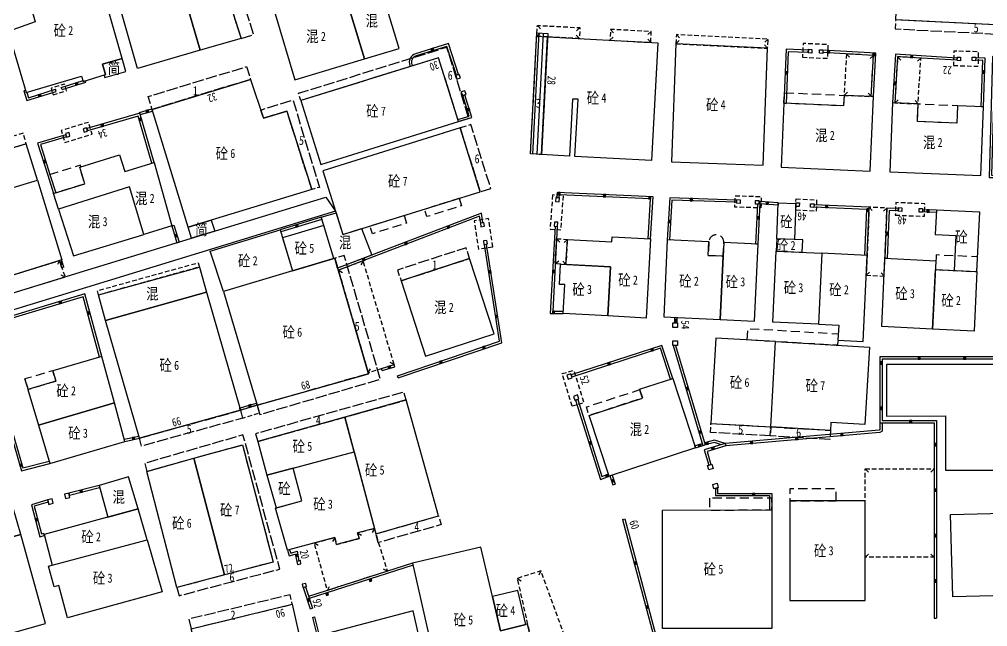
# Model space of a CAD drawing. Extents: x 395778 to 396698, y 996972 to 998012.
# Drawn here: x 396416.3 to 396523, y 997546.7 to 997613.6 of the extents above; entities that cross this region are included whole.
import ezdxf
from ezdxf.enums import TextEntityAlignment as Align

# ---------------------------------------------------------------- set-up
doc = ezdxf.new("R2010")
doc.units = 0
doc.header["$LTSCALE"] = 0.5
for name, pattern in [('X32', [1.5, 1, -0.5]), ('X39', [3, 2.5, -0.5]), ('X5', [3, 2, -1])]:
    doc.linetypes.add(name, pattern=pattern)
doc.layers.get('0').update_dxf_attribs({"linetype": 'CONTINUOUS'})
doc.layers.add('ASSIST', color=7, linetype='CONTINUOUS', plot=False)
doc.layers.add('JMD', color=6, linetype='CONTINUOUS')
doc.layers.add('门牌号', color=2, linetype='CONTINUOUS')
doc.styles.add('正等线体', font='simhei.ttf')
doc.styles.add('细等线体', font='', dxfattribs={"width": 0.8})
doc.styles.get('细等线体').set_extended_font_data('SimSun')

# ---------------------------------------------------------------- blocks, each defined once
blk = doc.blocks.new('*U0')
at = {"linetype": 'Continuous'}
for points in [[(0, 0), (0.5, 0.5), (-0.5, 0.5)], [(0, 0), (-0.5, 0.5), (-0.5, -0.5)], [(0, 0), (-0.5, -0.5), (0.5, -0.5)], [(0, 0), (0.5, -0.5), (0.5, 0.5)]]:
    blk.add_solid(points, dxfattribs=at)
blk = doc.blocks.new('gc002')
blk.add_lwpolyline([(-0.5, -0.5), (0.5, -0.5), (0.5, 0.5), (-0.5, 0.5), (-0.5, -0.5)])
at = {"linetype": 'Continuous'}
blk.add_blockref('*U0', (0, 0), dxfattribs=at)
blk = doc.blocks.new('gc291')
blk.add_lwpolyline([(-0.5, -0.5), (0.5, -0.5), (0.5, 0.5), (-0.5, 0.5), (-0.5, -0.5)])

msp = doc.modelspace()

# ---------------------------------------------------------------- linework, layer by layer
at = {"layer": 'ASSIST', "linetype": 'Continuous', "flags": 128}
for points in [[(396473.31, 997612.1), (396474.5, 997612.04), (396473.8, 997598.69), (396472.6, 997598.76)], [(396451.11, 997592.46), (396423.67, 997584.05), (396417.44, 997582.13), (396406.01, 997578.63), (396405.64, 997580.39), (396417.87, 997584.14), (396422.52, 997585.57), (396450.03, 997594.01)]]:
    msp.add_lwpolyline(points, close=True, dxfattribs=at)
at = {"layer": 'JMD', "linetype": 'Continuous'}
for p, q in [((396473.35, 997612.93), (396473.69, 997612.56)), ((396473.51, 997612.09), (396472.8, 997598.75)), ((396473.29, 997611.73), (396473.66, 997612.07)), ((396474, 997612.07), (396473.3, 997598.72)), ((396474.5, 997612.04), (396473.8, 997598.69)), ((396477.98, 997611.48), (396477.64, 997611.85)), ((396478.04, 997612.68), (396477.67, 997612.34)), ((396481.41, 997612.49), (396481.74, 997612.12)), ((396485.9, 997612.25), (396485.53, 997611.92)), ((396488.67, 997611.91), (396489.01, 997611.54)), ((396481.35, 997611.3), (396481.72, 997611.63)), ((396485.84, 997611.05), (396485.51, 997611.42)), ((396488.62, 997610.91), (396488.99, 997611.25)), ((396498.72, 997610.41), (396498.39, 997610.78)), ((396498.77, 997611.41), (396498.4, 997611.07)), ((396503.21, 997610.19), (396503.2, 997609.94)), ((396504.81, 997610.18), (396504.8, 997609.93)), ((396507.4, 997609.79), (396507.73, 997609.41)), ((396510.38, 997609.62), (396510.01, 997609.29)), ((396513.04, 997609.48), (396513.38, 997609.11)), ((396515.6, 997609.32), (396515.22, 997608.99)), ((396519.6, 997609.33), (396519.58, 997609.08)), ((396464.68, 997607.51), (396464.44, 997607.43)), ((396423.55, 997606.81), (396423.32, 997606.74)), ((396420.34, 997605.65), (396420.26, 997605.89)), ((396420.98, 997605.85), (396420.9, 997606.09)), ((396507.15, 997605.22), (396507.52, 997605.56)), ((396510.13, 997605.09), (396509.79, 997605.46)), ((396465.37, 997605.29), (396465.13, 997605.22)), ((396500.5, 997604.34), (396500.75, 997604.33)), ((396510.38, 997605.08), (396510.13, 997605.1)), ((396512.73, 997604.38), (396513.1, 997604.72)), ((396515.29, 997604.29), (396514.96, 997604.66)), ((396429.6, 997603.1), (396429.53, 997603.34)), ((396430.95, 997603.49), (396430.88, 997603.73)), ((396522.5, 997603.96), (396522.25, 997603.97)), ((396464.66, 997602.32), (396464.59, 997602.55)), ((396423.71, 997601.55), (396423.78, 997601.31)), ((396421.4, 997600.88), (396421.47, 997600.64)), ((396431.13, 997597.81), (396430.89, 997597.74)), ((396420.05, 997594.42), (396420.29, 997594.5)), ((396475.47, 997593.98), (396475.72, 997593.96)), ((396495.31, 997593.68), (396495.3, 997593.43)), ((396497.76, 997593.52), (396497.75, 997593.27)), ((396499.9, 997593.36), (396499.88, 997593.11)), ((396509.9, 997592.89), (396510.23, 997592.52)), ((396511.86, 997592.8), (396511.49, 997592.46)), ((396513.13, 997592.76), (396513.12, 997592.51)), ((396515.79, 997592.62), (396515.79, 997592.37)), ((396449.54, 997591.78), (396449.61, 997591.54)), ((396433.07, 997590.83), (396433.3, 997590.91)), ((396445.02, 997590.41), (396445.09, 997590.17)), ((396467.36, 997591.18), (396467.11, 997591.13)), ((396475.47, 997589.42), (396475.81, 997589.05)), ((396476.66, 997589.35), (396476.29, 997589.02)), ((396485.8, 997589.4), (396485.55, 997589.41)), ((396433.63, 997588.98), (396433.87, 997589.05)), ((396497.67, 997588.82), (396497.42, 997588.83)), ((396511.65, 997587.27), (396511.9, 997587.26)), ((396420.7, 997587.02), (396420.47, 997586.58)), ((396420.94, 997587.1), (396420.7, 997587.02)), ((396421.19, 997586.3), (396420.95, 997586.22)), ((396451.34, 997586.17), (396451.43, 997585.94)), ((396454.15, 997586.97), (396453.92, 997586.53)), ((396475.32, 997586.65), (396475.7, 997586.98)), ((396476.49, 997586.57), (396476.16, 997586.95)), ((396421.32, 997585.2), (396420.88, 997585.42)), ((396451.43, 997585.94), (396451.88, 997585.71)), ((396509.58, 997585.39), (396509.95, 997585.72)), ((396511.56, 997585.29), (396511.22, 997585.66)), ((396476.2, 997581.17), (396476.2, 997581.42)), ((396488.46, 997580.14), (396488.71, 997580.14)), ((396425.36, 997576.45), (396425.12, 997576.38)), ((396457.58, 997575.55), (396457.14, 997575.78)), ((396457.65, 997575.31), (396457.58, 997575.55)), ((396454.72, 997574.64), (396454.95, 997575.08)), ((396456.24, 997574.88), (396456.17, 997575.12)), ((396477.06, 997574.42), (396477.14, 997574.18)), ((396458.03, 997574.09), (396457.95, 997574.32)), ((396488.26, 997574.02), (396488.02, 997573.94)), ((396442.47, 997571.07), (396442.4, 997571.31)), ((396477.57, 997571.64), (396477.81, 997571.71)), ((396440.63, 997570.52), (396440.55, 997570.76)), ((396511.09, 997569.14), (396511.34, 997569.14)), ((396427.9, 997567.08), (396427.84, 997567.33)), ((396490.76, 997566.37), (396490.69, 997566.6)), ((396491.59, 997566.62), (396491.52, 997566.85)), ((396494.06, 997566.84), (396494.13, 997566.61)), ((396492.23, 997564.46), (396492.47, 997564.53)), ((396509.47, 997564.05), (396509.82, 997563.69)), ((396517.07, 997564.05), (396516.71, 997563.69)), ((396481.25, 997563.26), (396481.15, 997563.49)), ((396481.35, 997563.29), (396481.59, 997563.37)), ((396425.06, 997562.21), (396425.12, 997561.96)), ((396481.67, 997562.31), (396481.91, 997562.38)), ((396492.96, 997561.9), (396493.21, 997561.9)), ((396419.4, 997560.63), (396419.47, 997560.39)), ((396421.73, 997561.38), (396421.79, 997561.14)), ((396498.92, 997559.53), (396499.17, 997559.53)), ((396482.74, 997558.47), (396482.98, 997558.54)), ((396455.4, 997557.5), (396455.15, 997557.06)), ((396419.03, 997556.72), (396418.96, 997556.96)), ((396451.02, 997556.49), (396450.77, 997556.06)), ((396453.54, 997557), (396453.97, 997556.75)), ((396448.78, 997555.89), (396449.22, 997555.64)), ((396509.47, 997554.31), (396509.82, 997554.67)), ((396517.07, 997554.31), (396516.71, 997554.67)), ((396456.84, 997552.79), (396456.4, 997553.01)), ((396473.74, 997552.81), (396473.52, 997552.36)), ((396447.57, 997550.97), (396447.8, 997551.04)), ((396450.22, 997550.66), (396450.45, 997551.1)), ((396471.12, 997551.97), (396471.55, 997551.72)), ((396448.22, 997549.76), (396448.29, 997549.52)), ((396448.32, 997548.62), (396448.56, 997548.7)), ((396448.56, 997547.68), (396448.8, 997547.74)), ((396517.07, 997547.61), (396517.32, 997547.61))]:
    msp.add_line(p, q, dxfattribs=at)
at = {"layer": 'JMD', "linetype": 'Continuous', "flags": 128}
for points in [[(396433.7, 997618.77), (396436.19, 997610.18), (396429.3, 997608.18), (396425.68, 997620.8), (396436.74, 997624.03), (396437.98, 997620.12)], [(396424.41, 997620.49), (396419.34, 997619.02), (396420.17, 997616.16), (396417.44, 997615.38), (396418.04, 997613.32), (396415.05, 997612.27), (396417.04, 997605.54), (396423.13, 997607.33), (396423.32, 997606.74), (396425.76, 997607.51), (396425.76, 997607.51), (396425.43, 997608.64), (396427.61, 997609.28)], [(396433.7, 997618.77), (396437.98, 997620.12), (396440.71, 997611.48), (396436.19, 997610.18)], [(396529.08, 997616.03), (396528.93, 997612.73), (396512.83, 997613.53), (396512.99, 997616.83)], [(396473.8, 997598.69), (396474.48, 997611.67), (396486.64, 997611.01), (396485.93, 997598.03), (396477.49, 997598.49), (396477.83, 997604.78), (396477.23, 997604.81), (396476.89, 997598.53)], [(396488.62, 997610.91), (396488.13, 997597.89), (396498.24, 997597.51), (396498.72, 997610.41)], [(396504.8, 997609.84), (396504.42, 997609.85), (396504.44, 997610.25), (396504.82, 997610.24)], [(396428.02, 997607.83), (396427.61, 997609.28), (396425.43, 997608.64), (396425.76, 997607.51), (396425.61, 997607.46), (396425.7, 997607.17)], [(396447.3, 997604.64), (396449.49, 997597.59), (396464.66, 997602.32), (396462.47, 997609.36)], [(396464.75, 997607.53), (396464.36, 997607.4), (396464.49, 997607.01), (396464.88, 997607.14)], [(396430.9, 997603.66), (396441.76, 997606.98), (396443.17, 997602.7), (396445.76, 997603.48), (396448.5, 997594.83), (396434.89, 997590.69)], [(396465.36, 997605.72), (396464.97, 997605.59), (396465.1, 997605.2), (396465.49, 997605.33)], [(396421.75, 997601.11), (396421.37, 997601), (396421.48, 997600.61), (396421.86, 997600.72)], [(396423.68, 997601.65), (396423.3, 997601.54), (396423.41, 997601.15), (396423.8, 997601.26)], [(396467.04, 997594.6), (396464.85, 997601.63), (396449.72, 997596.91), (396451.91, 997589.88)], [(396418.27, 997595.87), (396417.04, 997599.88), (396405.98, 997596.55), (396407.16, 997592.52)], [(396428.4, 997595.14), (396420.61, 997592.66), (396420.05, 997594.42), (396423.48, 997595.48), (396422.94, 997597.29), (396427.32, 997598.65), (396427.89, 997596.82), (396431.13, 997597.81), (396433.07, 997590.83), (396430.01, 997589.9)], [(396407.16, 997592.52), (396418.27, 997595.87), (396420.96, 997587.1), (396409.77, 997583.6)], [(396428.4, 997595.14), (396420.61, 997592.66), (396422.25, 997587.52), (396430.01, 997589.9)], [(396475.79, 997593.95), (396475.4, 997593.98), (396475.36, 997593.52), (396475.75, 997593.49)], [(396501.67, 997589.34), (396499.73, 997589.42), (396499.9, 997593.36), (396501.84, 997593.29)], [(396503.82, 997592.87), (396503.44, 997592.88), (396503.46, 997593.28), (396503.84, 997593.27)], [(396513.5, 997592.43), (396513.12, 997592.45), (396513.13, 997592.85), (396513.51, 997592.83)], [(396522.1, 997592.34), (396517.32, 997592.57), (396517.19, 997589.89), (396519.44, 997589.78), (396519.26, 997585.91), (396521.78, 997585.79)], [(396449.54, 997591.78), (396451.17, 997592.27), (396451.91, 997589.88), (396453.99, 997590.53), (396455.11, 997587.61), (396451.34, 997586.17), (396451.02, 997587.27), (396450.91, 997587.23), (396449.82, 997590.86), (396449.54, 997591.78)], [(396437.43, 997591.46), (396437.8, 997590.25), (396435.26, 997589.47), (396434.89, 997590.69)], [(396437.29, 997588.06), (396445.02, 997590.41), (396446.36, 997585.88), (396438.78, 997583.61)], [(396449.82, 997590.86), (396445.28, 997589.52), (396446.36, 997585.87), (396450.91, 997587.23), (396449.82, 997590.86)], [(396467.53, 997590.79), (396467.47, 997591.19), (396467.07, 997591.13), (396467.14, 997590.73)], [(396475.62, 997591.23), (396475.23, 997591.26), (396475.2, 997590.8), (396475.58, 997590.77)], [(396502.53, 997587.92), (396502.59, 997589.29), (396499.72, 997589.42), (396499.66, 997588.05)], [(396467.87, 997588.84), (396467.8, 997589.24), (396467.41, 997589.17), (396467.47, 997588.77)], [(396487.67, 997589.29), (396487.27, 997580.81), (396493.5, 997580.51), (396493.82, 997587.5), (396492.18, 997587.57), (396492.25, 997589.07)], [(396493.89, 997589), (396493.5, 997580.51), (396497.28, 997580.34), (396497.67, 997588.82)], [(396451.02, 997587.27), (396438.78, 997583.61), (396442.47, 997571.07), (396454.75, 997574.53)], [(396468.59, 997578.94), (396465.89, 997587.24), (396458.34, 997584.78), (396461.04, 997576.49)], [(396499.66, 997588.05), (396504.68, 997587.82), (396504.31, 997580.01), (396499.3, 997580.24)], [(396504.68, 997587.82), (396504.31, 997580.01), (396506.55, 997579.9), (396506.46, 997578.24), (396509.24, 997578.11), (396509.69, 997587.58)], [(396517.27, 997587), (396516.9, 997579.46), (396511.29, 997579.73), (396511.65, 997587.27)], [(396436.11, 997586.3), (396436.9, 997583.52), (396425.78, 997580.4), (396425.01, 997583.22)], [(396517.22, 997586.01), (396521.78, 997585.79), (396521.47, 997579.24), (396516.9, 997579.46)], [(396425.78, 997580.4), (396436.9, 997583.52), (396440.63, 997570.52), (396429.51, 997567.43)], [(396488.78, 997580.14), (396488.78, 997579.64), (396488.28, 997579.64), (396488.28, 997580.14)], [(396488.78, 997578.16), (396488.78, 997577.66), (396488.28, 997577.66), (396488.28, 997578.16)], [(396511.81, 997575.54), (396511.82, 997569.88), (396518.31, 997569.89), (396518.32, 997563.9), (396538.45, 997563.92), (396538.45, 997570.53), (396542.89, 997570.54), (396542.89, 997577.55), (396538.44, 997577.55), (396528.37, 997577.54), (396528.37, 997572.75), (396526.37, 997572.75), (396526.37, 997575.55), (396511.81, 997575.54)], [(396420.3, 997573.72), (396417.23, 997572.82), (396418.38, 997568.89), (396426.75, 997571.33), (396425.36, 997576.45), (396419.97, 997574.87)], [(396477.03, 997574.52), (396476.59, 997574.38), (396476.73, 997573.93), (396477.17, 997574.08)], [(396481.25, 997563.26), (396479.06, 997569.94), (396484.93, 997571.86), (396484.62, 997572.83), (396488.26, 997574.02), (396490.76, 997566.37)], [(396419.62, 997564.66), (396427.9, 997567.08), (396426.75, 997571.33), (396418.38, 997568.89)], [(396462.47, 997558.87), (396458.88, 997571.65), (396452.13, 997569.76), (396455.56, 997556.9)], [(396477.78, 997572.2), (396477.34, 997572.05), (396477.48, 997571.61), (396477.92, 997571.76)], [(396435.49, 997565.22), (396440.86, 997566.71), (396444.24, 997553.79), (396438.9, 997552.37), (396435.49, 997565.22)], [(396433.64, 997550.97), (396430.33, 997563.78), (396435.49, 997565.22), (396438.9, 997552.37)], [(396492.59, 997564.56), (396492.73, 997564.08), (396492.25, 997563.94), (396492.11, 997564.42)], [(396426.02, 997558.73), (396429.36, 997559.64), (396428.3, 997563.17), (396425.06, 997562.21)], [(396493.16, 997562.47), (396493.29, 997561.99), (396492.8, 997561.86), (396492.67, 997562.34)], [(396501.17, 997549.54), (396509.48, 997549.55), (396509.46, 997560.55), (396501.15, 997560.54)], [(396419.91, 997553.43), (396430.35, 997556.24), (396429.36, 997559.64), (396419, 997556.81)], [(396499.19, 997546.48), (396487.14, 997546.47), (396487.13, 997559.52), (396499.18, 997559.53)], [(396519.12, 997549.95), (396518.88, 997559.02), (396537.96, 997559.51), (396538.19, 997550.45)], [(396419.91, 997553.43), (396430.35, 997556.24), (396432.02, 997550.49), (396421.59, 997547.65), (396420.62, 997551.2), (396420.11, 997551.06), (396419.49, 997553.32)], [(396473.25, 997542.75), (396472.26, 997546.93), (396472.09, 997546.89), (396469.29, 997546.22), (396468.4, 997549.99), (396467.11, 997555.44), (396459.61, 997553.67), (396462.67, 997540.05)], [(396446.93, 997553.51), (396447.31, 997553.59), (396447.24, 997553.95), (396446.85, 997553.86)], [(396469.29, 997546.22), (396472.09, 997546.89), (396471.2, 997550.65), (396468.4, 997549.99)], [(396453.37, 997541.64), (396458.02, 997542.88), (396458.78, 997540.03), (396461.44, 997540.63), (396459.68, 997548.43), (396449.09, 997545.62), (396451.3, 997537.06), (396454.37, 997537.88)]]:
    msp.add_lwpolyline(points, close=True, dxfattribs=at)
at = {"layer": 'JMD', "linetype": 'X39', "flags": 128}
for points in [[(396439.35, 997620.56), (396437.98, 997620.12), (396440.71, 997611.48), (396442.09, 997611.92)], [(396528.92, 997612.73), (396512.83, 997613.53), (396512.78, 997612.54), (396528.86, 997611.73)], [(396474.48, 997611.67), (396473.8, 997598.69), (396472.6, 997598.76), (396473.29, 997611.73)], [(396464.66, 997602.32), (396462.47, 997609.36), (396447.3, 997604.64), (396447.05, 997605.45), (396463.35, 997610.53), (396465.79, 997602.67)], [(396441.76, 997606.98), (396430.9, 997603.66), (396430.48, 997605.09), (396441.32, 997608.39)], [(396448.5, 997594.83), (396445.76, 997603.48), (396443.17, 997602.7), (396442.87, 997603.6), (396446.42, 997604.71), (396449.34, 997595.08)], [(396464.85, 997601.63), (396467.04, 997594.6), (396468.22, 997594.97), (396466.03, 997602)], [(396458.34, 997584.78), (396465.89, 997587.24), (396465.5, 997588.43), (396457.95, 997585.97)], [(396442.47, 997571.07), (396442.77, 997570.05), (396456.06, 997573.94), (396452.07, 997587.57), (396451.02, 997587.27), (396454.75, 997574.53)], [(396442.54, 997567.06), (396458.88, 997571.65), (396458.64, 997572.51), (396442.3, 997567.92)], [(396429.51, 997567.43), (396440.63, 997570.52), (396440.87, 997569.65), (396429.75, 997566.56)], [(396499.06, 997568.68), (396505.63, 997568.3), (396505.58, 997567.3), (396499, 997567.69)], [(396433.64, 997550.97), (396433.88, 997550.08), (396444.97, 997553.01), (396440.92, 997567.8), (396430.1, 997564.67), (396430.33, 997563.78), (396435.49, 997565.22), (396440.86, 997566.71), (396444.24, 997553.79), (396438.9, 997552.37)], [(396455.56, 997556.9), (396462.47, 997558.87), (396462.74, 997557.91), (396455.83, 997555.93)], [(396435.2, 997546.44), (396446.35, 997549.13), (396446.1, 997550.18), (396434.94, 997547.49)]]:
    msp.add_lwpolyline(points, close=True, dxfattribs=at)
at = {"layer": 'JMD', "linetype": 'Continuous', "flags": 128}
for points, elevation in [([(396455.93, 997617.65), (396452.12, 997616.51), (396454.3, 997609.23), (396458.11, 997610.37)], -988.41), ([(396452.12, 997616.51), (396444.46, 997614.21), (396446.64, 997606.93), (396454.3, 997609.23)], -988.41), ([(396503.58, 997609.88), (396503.2, 997609.9), (396503.22, 997610.3), (396503.6, 997610.28)], 7.79), ([(396519.97, 997609.03), (396519.59, 997609.05), (396519.6, 997609.44), (396519.98, 997609.43)], -989.3), ([(396521.64, 997609.03), (396521.26, 997609.05), (396521.27, 997609.44), (396521.65, 997609.43)], -989.3), ([(396507.09, 997604.05), (396500.5, 997604.34), (396500.2, 997597.29), (396510.02, 997596.86), (396510.38, 997605.08), (396507.15, 997605.22)], -987.72), ([(396519.55, 997602.15), (396515.22, 997602.32), (396515.29, 997604.28), (396515.29, 997604.29), (396512.48, 997604.39), (396512.19, 997596.78), (396522.21, 997596.39), (396522.5, 997603.96), (396519.63, 997604.07)], -984.42), ([(396495.68, 997593.31), (396495.3, 997593.33), (396495.31, 997593.73), (396495.69, 997593.71)], 7.96), ([(396497.75, 997593.23), (396497.37, 997593.24), (396497.38, 997593.64), (396497.76, 997593.63)], 7.97), ([(396502.21, 997592.97), (396501.83, 997592.98), (396501.84, 997593.38), (396502.22, 997593.37)], 8.05), ([(396515.79, 997592.35), (396515.41, 997592.36), (396515.42, 997592.76), (396515.8, 997592.75)], -7.82), ([(396476.49, 997586.57), (396476.66, 997589.35), (396481.56, 997589.06), (396481.59, 997589.62), (396485.8, 997589.4), (396485.33, 997580.68), (396481.13, 997580.91), (396481.42, 997586.31)], -987.11), ([(396481.13, 997580.91), (396476.2, 997581.17), (396476.37, 997584.36), (396475.78, 997584.39), (396475.91, 997586.6), (396481.42, 997586.31)], -987.11), ([(396499.06, 997568.68), (396499.6, 997578.08), (396493.03, 997578.46), (396492.48, 997569.07)], -978.33), ([(396505.63, 997568.3), (396499.06, 997568.68), (396499.6, 997578.08), (396509.93, 997577.48), (396509.44, 997568.95), (396505.68, 997569.16)], -978.33), ([(396452.13, 997569.76), (396442.54, 997567.06), (396443.54, 997563.35), (396453.15, 997565.92)], 12.7), ([(396455.4, 997557.5), (396453.54, 997557), (396453.71, 997556.38), (396451.23, 997555.72), (396451.02, 997556.49), (396445.82, 997555.08), (396444.51, 997559.74), (396447.4, 997560.55), (396446.45, 997564.13), (396453.15, 997565.92)], -985.46), ([(396444.56, 997559.75), (396447.4, 997560.55), (396446.45, 997564.13), (396443.54, 997563.35)], 12.85), ([(396413.85, 997556.13), (396416.43, 997556.84), (396415.65, 997559.63), (396413.14, 997558.92)], -84.15), ([(396413.85, 997556.13), (396408.66, 997554.65), (396409.48, 997551.66), (396406.19, 997550.76), (396408.06, 997543.91), (396419.16, 997547.03), (396416.43, 997556.84)], -84.15), ([(396447.53, 997550.99), (396447.92, 997551.08), (396447.84, 997551.43), (396447.45, 997551.35)], 12.97), ([(396446.35, 997549.13), (396447.4, 997544.42), (396436.47, 997541.78), (396435.2, 997546.44)], 13.26)]:
    msp.add_lwpolyline(points, close=True, dxfattribs=dict(at, elevation=elevation))
at = {"layer": 'JMD', "linetype": 'X32', "flags": 128}
for points in [[(396474.48, 997611.67), (396473.29, 997611.73), (396473.35, 997612.93), (396478.04, 997612.68), (396477.98, 997611.48)], [(396481.35, 997611.3), (396485.84, 997611.05), (396485.9, 997612.25), (396481.41, 997612.49)], [(396488.62, 997610.91), (396498.72, 997610.41), (396498.77, 997611.41), (396488.67, 997611.91)], [(396502.56, 997609.41), (396505.34, 997609.3), (396505.4, 997610.81), (396502.63, 997610.93)], [(396507.15, 997605.22), (396510.13, 997605.09), (396510.38, 997609.62), (396507.4, 997609.79)], [(396519.19, 997608.51), (396521.93, 997608.43), (396521.97, 997610.02), (396519.24, 997610.1)], [(396419.99, 997605.29), (396421.48, 997605.72), (396421.27, 997606.46), (396419.78, 997606.02)], [(396421.29, 997600.03), (396424.3, 997600.93), (396423.91, 997602.24), (396420.9, 997601.34)], [(396405.98, 997596.55), (396417.04, 997599.88), (396416.69, 997601.04), (396405.63, 997597.71)], [(396475.03, 997594.25), (396474.76, 997590.47), (396475.95, 997590.39), (396476.22, 997594.16)], [(396495.15, 997594.16), (396498.02, 997594.07), (396497.99, 997592.81), (396495.11, 997592.9)], [(396509.58, 997585.39), (396511.56, 997585.29), (396511.65, 997587.27), (396511.86, 997592.8), (396509.9, 997592.89), (396509.69, 997587.58)], [(396512.79, 997592.02), (396516, 997591.89), (396516.05, 997593.27), (396512.84, 997593.4)], [(396468.43, 997588.51), (396467.97, 997591.64), (396466.4, 997591.4), (396466.86, 997588.28)], [(396409.77, 997583.6), (396420.7, 997587.02), (396420.95, 997586.22), (396421.32, 997585.2), (396409.48, 997581.56), (396409.38, 997582.84), (396409.77, 997583.6)], [(396435.99, 997586.78), (396436.11, 997586.3), (396425.01, 997583.22), (396424.88, 997583.7)], [(396456.17, 997575.12), (396457.58, 997575.55), (396454.15, 997586.97), (396451.43, 997585.94), (396454.72, 997574.64), (396456.17, 997575.12)], [(396477.19, 997570.95), (396476.09, 997574.55), (396477.37, 997574.94), (396478.46, 997571.34)], [(396440.63, 997570.52), (396440.87, 997569.65), (396442.75, 997570.25), (396442.47, 997571.07)], [(396455.83, 997555.93), (396456.84, 997552.79), (396450.22, 997550.66), (396448.78, 997555.89), (396451.02, 997556.49), (396451.23, 997555.72), (396453.71, 997556.38), (396453.54, 997557), (396455.4, 997557.5), (396455.56, 997556.9), (396455.83, 997555.93)]]:
    msp.add_lwpolyline(points, close=True, dxfattribs=at)
at = {"layer": 'JMD', "linetype": 'Continuous'}
for points in [[(396473.31, 997612.1), (396474.5, 997612.04)], [(396473.8, 997598.69), (396472.6, 997598.76)]]:
    msp.add_lwpolyline(points, dxfattribs=at)
at = {"layer": 'JMD', "color": 7, "linetype": 'Continuous', "flags": 128}
for points in [[(396529.86, 997612.67), (396529.62, 997609.07), (396523.51, 997609.51), (396523.14, 997596.17), (396523.81, 997596.15), (396523.7, 997592.08), (396524.1, 997592.05), (396524.38, 997591.98), (396524.75, 997591.83), (396525.08, 997591.63), (396525.34, 997591.39), (396525.52, 997591.16), (396525.82, 997590.57), (396525.77, 997588.43), (396525.67, 997583.6), (396525.62, 997576.4), (396511.09, 997576.4), (396511.09, 997569.14), (396517.07, 997569.14), (396517.07, 997547.61)], [(396503.21, 997610.19), (396500.75, 997610.3), (396500.5, 997604.34)], [(396510.38, 997605.08), (396510.64, 997609.86), (396504.81, 997610.18)], [(396522.5, 997603.96), (396522.7, 997609.3), (396521.65, 997609.34)], [(396420.98, 997605.85), (396423.6, 997606.67), (396423.55, 997606.81)], [(396416.97, 997605.77), (396416.78, 997605.71), (396417.11, 997604.65), (396420.34, 997605.65)], [(396464.66, 997602.32), (396466.15, 997602.78), (396465.37, 997605.29)], [(396431.13, 997597.81), (396429.56, 997603.24), (396423.71, 997601.55)], [(396429.6, 997603.1), (396430.95, 997603.49)], [(396421.4, 997600.88), (396418.28, 997599.96), (396419.41, 997596.41), (396420.05, 997594.42)], [(396485.8, 997589.4), (396486.1, 997594.03), (396475.52, 997594.53), (396475.47, 997593.98)], [(396495.31, 997593.68), (396487.93, 997593.93), (396487.67, 997589.29)], [(396497.67, 997588.82), (396497.89, 997593.38), (396497.89, 997593.52), (396497.76, 997593.52)], [(396499.9, 997593.36), (396497.89, 997593.52)], [(396509.69, 997587.58), (396509.9, 997592.89), (396503.83, 997593.16)], [(396513.13, 997592.76), (396511.86, 997592.8), (396511.65, 997587.27)], [(396517.32, 997592.57), (396515.79, 997592.62)], [(396449.54, 997591.78), (396445.02, 997590.41)], [(396467.36, 997591.18), (396467.18, 997592.23), (396451.34, 997586.17)], [(396433.07, 997590.83), (396433.63, 997588.98)], [(396475.3, 997590.8), (396474.77, 997581.17), (396476.2, 997581.17)], [(396458.03, 997574.09), (396469.45, 997577.95), (396467.76, 997588.82)], [(396425.36, 997576.45), (396423.5, 997583.33), (396412.33, 997579.97)], [(396488.46, 997580.75), (396488.46, 997580.14)], [(396488.26, 997574.02), (396487.07, 997577.66), (396477.06, 997574.42)], [(396488.32, 997577.66), (396491.59, 997566.62)], [(396413.53, 997574.03), (396416.51, 997563.85), (396419.62, 997564.66)], [(396440.63, 997570.52), (396441.67, 997570.85), (396442.47, 997571.07)], [(396511.09, 997569.14), (396511.09, 997568.35), (396511.02, 997568.31), (396494.06, 997566.84), (396492.85, 997567.22), (396491.76, 997566.93)], [(396427.9, 997567.08), (396429.51, 997567.43)], [(396490.76, 997566.37), (396491.83, 997566.69)], [(396494.06, 997566.84), (396491.74, 997566.14)], [(396491.74, 997566.14), (396492.23, 997564.46)], [(396425.06, 997562.21), (396421.73, 997561.38)], [(396492.96, 997561.9), (396492.96, 997561.11), (396498.92, 997561.11), (396498.92, 997559.53)], [(396459.61, 997553.67), (396448.14, 997549.99)]]:
    msp.add_lwpolyline(points, dxfattribs=at)
at = {"layer": 'JMD', "linetype": 'Continuous', "flags": 128}
for points in [[(396530.11, 997612.65), (396529.86, 997608.8), (396523.75, 997609.24), (396523.39, 997596.41), (396524.07, 997596.39), (396523.95, 997592.31), (396524.14, 997592.3), (396524.45, 997592.22), (396524.87, 997592.06), (396525.23, 997591.83), (396525.52, 997591.56), (396525.74, 997591.3), (396526.07, 997590.63), (396526.02, 997588.43), (396525.92, 997583.6), (396525.87, 997576.15), (396511.34, 997576.15), (396511.34, 997569.39), (396517.32, 997569.39), (396517.32, 997547.61)], [(396503.2, 997609.94), (396500.99, 997610.03), (396500.75, 997604.33)], [(396510.13, 997605.09), (396510.38, 997609.62), (396504.8, 997609.93)], [(396522.25, 997603.97), (396522.44, 997609.06), (396521.64, 997609.09)], [(396420.9, 997606.09), (396423.31, 997606.84)], [(396417.09, 997605.55), (396417.28, 997604.96), (396420.26, 997605.89)], [(396464.59, 997602.55), (396465.84, 997602.94), (396465.13, 997605.22)], [(396429.53, 997603.34), (396430.88, 997603.73)], [(396430.89, 997597.74), (396429.38, 997602.93), (396423.78, 997601.31)], [(396421.47, 997600.64), (396418.6, 997599.8), (396419.65, 997596.48), (396420.29, 997594.49)], [(396485.55, 997589.41), (396485.83, 997593.8), (396475.75, 997594.27), (396475.72, 997593.96)], [(396495.3, 997593.43), (396488.16, 997593.67), (396487.92, 997589.28)], [(396497.42, 997588.83), (396497.63, 997593.23)], [(396499.88, 997593.11), (396497.88, 997593.27)], [(396509.44, 997587.6), (396509.64, 997592.65), (396503.82, 997592.91)], [(396513.12, 997592.51), (396512.1, 997592.54), (396511.9, 997587.26)], [(396449.61, 997591.54), (396445.09, 997590.17)], [(396467.11, 997591.13), (396466.99, 997591.89), (396451.43, 997585.94)], [(396517.31, 997592.32), (396515.79, 997592.37)], [(396433.3, 997590.91), (396433.87, 997589.05)], [(396475.55, 997590.78), (396475.04, 997581.42), (396476.22, 997581.42)], [(396457.95, 997574.32), (396469.17, 997578.12), (396467.52, 997588.78)], [(396425.12, 997576.38), (396423.32, 997583.02), (396412.39, 997579.73)], [(396488.71, 997580.74), (396488.71, 997580.14)], [(396488.58, 997577.66), (396491.83, 997566.69)], [(396488.02, 997573.94), (396486.91, 997577.34), (396477.14, 997574.18)], [(396413.77, 997574.1), (396416.68, 997564.16), (396419.55, 997564.9)], [(396440.55, 997570.76), (396441.6, 997571.09), (396442.4, 997571.31)], [(396511.34, 997569.14), (396511.34, 997568.2), (396511.09, 997568.06), (396494.1, 997566.6)], [(396427.83, 997567.33), (396429.44, 997567.67)], [(396493.63, 997566.71), (396492.85, 997566.96), (396491.82, 997566.69)], [(396490.69, 997566.6), (396491.52, 997566.86)], [(396494.13, 997566.61), (396492.05, 997565.97)], [(396492.05, 997565.97), (396492.47, 997564.53)], [(396425.12, 997561.96), (396421.79, 997561.14)], [(396493.21, 997561.97), (396493.21, 997561.36), (396499.17, 997561.36), (396499.17, 997559.53)], [(396459.66, 997553.43), (396448.22, 997549.76)]]:
    msp.add_lwpolyline(points, dxfattribs=at)
at = {"layer": 'JMD', "color": 7, "linetype": 'Continuous', "elevation": 8.27, "flags": 128}
msp.add_lwpolyline([(396464.68, 997607.51), (396463.55, 997610.93), (396459.93, 997609.81, 0.438386), (396459.31, 997608.5), (396459.33, 997608.39)], format="xyb", dxfattribs=at)
at = {"layer": 'JMD', "linetype": 'Continuous', "elevation": 8.27, "flags": 128}
msp.add_lwpolyline([(396464.44, 997607.43), (396463.39, 997610.61), (396460, 997609.58, 0.446245), (396459.55, 997608.57), (396459.57, 997608.46)], format="xyb", dxfattribs=at)
at = {"layer": 'JMD', "color": 7, "linetype": 'Continuous', "flags": 128}
for points, elevation in [([(396519.6, 997609.33), (396512.81, 997609.74), (396512.48, 997604.39)], -989.46), ([(396421.19, 997586.3), (396420.94, 997587.1)], 8.58), ([(396456.24, 997574.88), (396457.65, 997575.31)], 12.78), ([(396477.57, 997571.64), (396480.31, 997562.87), (396481.25, 997563.26)], 8.59), ([(396481.35, 997563.29), (396481.67, 997562.31)], 8.79), ([(396419.4, 997560.63), (396417.61, 997560.1), (396418.53, 997556.58), (396419.03, 997556.72)], 12.99), ([(396482.74, 997558.47), (396486.82, 997543.23), (396504.01, 997543.78)], 8.86), ([(396445.82, 997555.08), (396446.02, 997554.47), (396446.68, 997554.66), (396446.85, 997553.86)], -985.46), ([(396447.56, 997551), (396448.32, 997548.62)], 13.02), ([(396448.56, 997547.68), (396449.09, 997545.62)], 13.07)]:
    msp.add_lwpolyline(points, dxfattribs=dict(at, elevation=elevation))
at = {"layer": 'JMD', "linetype": 'Continuous', "flags": 128}
for points, elevation in [([(396519.59, 997609.08), (396513.04, 997609.48), (396512.73, 997604.38)], -989.46), ([(396420.95, 997586.22), (396420.7, 997587.02)], 8.58), ([(396456.17, 997575.12), (396457.58, 997575.55)], 12.78), ([(396477.81, 997571.71), (396480.47, 997563.2), (396481.17, 997563.49)], 8.59), ([(396481.59, 997563.37), (396481.91, 997562.38)], 8.79), ([(396419.47, 997560.39), (396417.91, 997559.93), (396418.71, 997556.89), (396418.96, 997556.96)], 12.99), ([(396482.98, 997558.54), (396487.01, 997543.49), (396504, 997544.03)], 8.86), ([(396446.06, 997555.15), (396446.18, 997554.77), (396446.87, 997554.97), (396447.09, 997553.91)], -985.46), ([(396447.8, 997551.05), (396448.56, 997548.7)], 13.02), ([(396448.8, 997547.74), (396449.33, 997545.68)], 13.07)]:
    msp.add_lwpolyline(points, dxfattribs=dict(at, elevation=elevation))
at = {"layer": 'JMD', "linetype": 'X32', "flags": 128}
for points, elevation in [([(396515.6, 997609.32), (396513.04, 997609.48), (396512.73, 997604.38), (396515.29, 997604.29)], -989.46), ([(396501.86, 997593.8), (396504.12, 997593.7), (396504.07, 997592.45), (396501.81, 997592.55), (396501.83, 997592.98), (396501.84, 997593.38)], 8.05), ([(396475.47, 997589.42), (396476.66, 997589.35), (396476.49, 997586.57), (396475.91, 997586.6), (396475.32, 997586.65)], -987.11), ([(396509.47, 997564.05), (396517.07, 997564.05), (396517.07, 997554.31), (396509.47, 997554.31)], 9.71), ([(396472.92, 997544.14), (396476.58, 997545.01), (396473.74, 997552.81), (396471.12, 997551.97)], 9.65)]:
    msp.add_lwpolyline(points, close=True, dxfattribs=dict(at, elevation=elevation))
at = {"layer": 'JMD', "linetype": 'X5', "flags": 128}
for points, elevation in [([(396507.15, 997605.22), (396507.09, 997604.05), (396500.5, 997604.34), (396500.55, 997605.51)], -986.05), ([(396519.63, 997604.07), (396519.55, 997602.15), (396515.22, 997602.32), (396515.29, 997604.28), (396519.63, 997604.11)], -984.42), ([(396496.48, 997578.26), (396496.56, 997579.52), (396506.5, 997578.94), (396506.42, 997577.68)], -977.51)]:
    msp.add_lwpolyline(points, close=True, dxfattribs=dict(at, elevation=elevation))
for points in [[(396419.41, 997596.41), (396420.05, 997594.42), (396423.48, 997595.48), (396422.94, 997597.29), (396423.06, 997597.33), (396423, 997597.53)], [(396464.72, 997593.88), (396464.98, 997593.04), (396461.18, 997591.85), (396460.92, 997592.69)], [(396458.66, 997591.99), (396458.92, 997591.13), (396455.18, 997589.96), (396454.91, 997590.82)], [(396517.3, 997587.63), (396517.22, 997586.01), (396521.78, 997585.79), (396521.86, 997587.41)], [(396417.16, 997573.06), (396416.9, 997573.97), (396417.23, 997572.82), (396420.3, 997573.72), (396419.97, 997574.87), (396416.9, 997573.97)], [(396484.62, 997572.83), (396484.93, 997571.86), (396479.06, 997569.94), (396478.76, 997570.88), (396484.63, 997572.79)], [(396506.27, 997560.54), (396506.27, 997561.87), (396501.15, 997561.87), (396501.15, 997560.54)], [(396492.32, 997560.83), (396492.32, 997559.52), (396499.18, 997559.53), (396499.18, 997560.84)]]:
    msp.add_lwpolyline(points, close=True, dxfattribs=at)
msp.add_lwpolyline([(396492.25, 997589.07), (396492.18, 997587.57), (396493.82, 997587.5), (396493.89, 997589, 1), (396492.25, 997589.07)], format="xyb", close=True, dxfattribs=at)
at = {"layer": 'JMD', "linetype": 'X39', "elevation": -978.33, "flags": 128}
msp.add_lwpolyline([(396492.48, 997569.07), (396499.06, 997568.68), (396499, 997567.69), (396492.42, 997568.07)], close=True, dxfattribs=at)

# ---------------------------------------------------------------- block references
at = {"layer": 'JMD', "linetype": 'Continuous', "xscale": 0.25, "yscale": 0.25}
for p, rotation in [((396461.78, 997610.25), 197.0615682154944), ((396505.43, 997610.02), 176.8467587893097), ((396510.42, 997609.74), 176.8467587893097), ((396514.6, 997609.51), 176.5029995262775), ((396500.77, 997607.7), 267.6056518362333), ((396522.52, 997607.8), 87.80430457420287), ((396422.6, 997606.49), 17.37630104521622), ((396512.74, 997606.54), 266.5029995255535), ((396418.51, 997605.21), 17.26397305880579), ((396430.38, 997603.46), 16.1932893704166), ((396465.75, 997603.65), 107.2785331182884), ((396429.62, 997602.57), 106.1932893678568), ((396425.42, 997601.91), 196.1932893669602), ((396419.06, 997597.92), 287.6892252478044), ((396475.75, 997594.4), 177.2955492795421), ((396480.75, 997594.16), 177.2955492795421), ((396485.74, 997593.92), 177.2955492795421), ((396490.31, 997593.73), 178.0406453695737), ((396498.68, 997593.33), 175.5383951124782), ((396505.21, 997592.97), 177.464917399939), ((396509.76, 997592.58), 87.75982817176047), ((396516.4, 997592.47), 178.040645371672), ((396497.68, 997591.72), 87.32078014936613), ((396446.86, 997590.84), 196.8968455443214), ((396463.56, 997590.71), 200.9390470764561), ((396487.91, 997591.32), 266.8561882392607), ((396433.53, 997589.76), 287.0555808784468), ((396511.88, 997589.98), 267.8559071047139), ((396458.89, 997588.92), 200.9390470764561), ((396454.22, 997587.14), 200.9390470764561), ((396420.92, 997586.74), 107.4124791878582), ((396468.11, 997585.78), 98.80393411992078), ((396475.15, 997585.8), 266.8849964198109), ((396420.79, 997582.39), 196.7753643115678), ((396423.93, 997581.24), 105.1494523710449), ((396468.87, 997580.84), 98.80393411992078), ((396488.59, 997580.38), 270.0000000108745), ((396467.46, 997577.41), 18.67847772000612), ((396486, 997577.18), 197.9279197579715), ((396462.73, 997575.81), 18.67847772000612), ((396481.24, 997575.64), 197.9279197579715), ((396511.21, 997575.73), 270), ((396515.42, 997576.28), 180), ((396520.42, 997576.28), 180), ((396457.05, 997575.26), 16.74220856657098), ((396489.86, 997572.9), 286.5008488868843), ((396441.69, 997570.98), 15.63157983120646), ((396511.21, 997570.73), 270), ((396491.28, 997568.11), 286.5008488868843), ((396428.84, 997567.41), 11.98321152558443), ((396479.18, 997566.9), 287.3706709087031), ((396492.07, 997566.88), 194.5997706222502), ((396496.95, 997566.97), 184.9262828987703), ((396501.93, 997567.4), 184.9262828987703), ((396506.91, 997567.83), 184.9262828987703), ((396491.23, 997566.64), 16.73374459902321), ((396492.7, 997566.3), 196.9750948878073), ((396517.19, 997566.71), 270), ((396416.46, 997564.47), 286.3239723382075), ((396481.01, 997563.29), 22.62853889502156), ((396481.66, 997562.74), 288.0872376414451), ((396423.1, 997561.59), 193.9147255610306), ((396517.19, 997561.71), 270), ((396418.17, 997558.45), 284.7427613957919), ((396517.19, 997556.71), 270), ((396446.84, 997554.52), 282.1630272596519), ((396484.15, 997553.67), 284.9812373454568), ((396454.97, 997551.79), 197.790784909174), ((396517.19, 997551.71), 270), ((396450.2, 997550.26), 197.790784909174), ((396448.14, 997549.6), 287.8101960023312), ((396485.45, 997548.84), 284.9812373454568)]:
    msp.add_blockref('gc002', p, dxfattribs=dict(at, rotation=rotation))
for p in [(396475.13, 997581.3), (396514.49, 997569.26), (396497.17, 997561.23)]:
    msp.add_blockref('gc002', p, dxfattribs=at)
at = {"layer": 'JMD', "linetype": 'Continuous', "yscale": 0.5, "zscale": 0.5}
for p, xscale, rotation in [((396419.7, 997560.45), 0.4999999999999999, 13.91472556002287), ((396421.55, 997561.08), 0.5, 13.91472556002286)]:
    msp.add_blockref('gc291', p, dxfattribs=dict(at, xscale=xscale, rotation=rotation))

# ---------------------------------------------------------------- texts
at = {"layer": 'JMD', "linetype": 'Continuous', "width": 0.8}
for s, height, style, p in [('混', 1.25, '细等线体', (396455.11, 997613.44, -988.41)), ('5', 1, '正等线体', (396521.7, 997612.66)), ('简', 1.25, '细等线体', (396426.71, 997608.23)), ('6', 1, '正等线体', (396463.75, 997607.43)), ('1', 1, '正等线体', (396435.67, 997605.73)), ('3', 1, '正等线体', (396473.46, 997604.35)), ('5', 1, '正等线体', (396447.36, 997600.24)), ('6', 1, '正等线体', (396466.71, 997598.22)), ('砼', 1.25, '细等线体', (396500.78, 997591.35)), ('简', 1.25, '细等线体', (396436.34, 997590.47)), ('砼', 1.25, '细等线体', (396520.07, 997589.67)), ('混', 1.25, '细等线体', (396452.17, 997589.01)), ('混', 1.25, '细等线体', (396430.94, 997583.36)), ('5', 1, '正等线体', (396453.5, 997579.77)), ('4', 1, '正等线体', (396449.22, 997569.41)), ('5', 1, '正等线体', (396434.99, 997568.43)), ('5', 1, '正等线体', (396495.76, 997568.39)), ('6', 1, '正等线体', (396502.14, 997568.06)), ('砼', 1.25, '细等线体', (396445.47, 997561.94, 12.85)), ('混', 1.25, '细等线体', (396427.23, 997560.96)), ('4', 1, '正等线体', (396460.06, 997557.66)), ('6', 1, '正等线体', (396439.7, 997552.12)), ('2', 1, '正等线体', (396439.82, 997547.95))]:
    msp.add_text(s, height=height, dxfattribs=dict(at, style=style)).set_placement(p, align=Align.MIDDLE)
at = {"layer": 'JMD', "linetype": 'Continuous', "style": '细等线体', "width": 0.8}
for s, p in [('砼', (396421.42, 997612.36)), ('混', (396449.25, 997611.72, -988.41)), ('砼', (396480.16, 997604.93)), ('砼', (396455.86, 997603.48)), ('砼', (396493.3, 997604.18)), ('混', (396505.32, 997600.81, -987.72)), ('混', (396517.2, 997600.03, -984.42)), ('砼', (396439.27, 997598.82)), ('砼', (396458.26, 997595.76)), ('混', (396430.39, 997593.87)), ('混', (396425.2, 997591.31)), ('砼', (396501, 997588.67)), ('砼', (396447.97, 997588.37)), ('砼', (396441.74, 997587)), ('砼', (396483.63, 997584.87, -987.11)), ('砼', (396490.34, 997584.74)), ('砼', (396495.46, 997584.67)), ('砼', (396478.57, 997583.83, -987.11)), ('砼', (396501.86, 997584.03)), ('砼', (396506.87, 997583.8)), ('砼', (396514.15, 997583.37)), ('砼', (396519.22, 997582.62)), ('混', (396463.34, 997581.86)), ('砼', (396446.64, 997579.12)), ('砼', (396433.08, 997575.47)), ('砼', (396421.72, 997572.66)), ('砼', (396495.92, 997573.57, -978.33)), ('砼', (396504.27, 997573.23, -978.33)), ('混', (396484.88, 997568.41)), ('砼', (396423.03, 997567.99)), ('砼', (396447.75, 997566.54, 12.7)), ('砼', (396455.72, 997563.92)), ('砼', (396450.02, 997560.17, -985.46)), ('砼', (396439.75, 997559.53)), ('砼', (396434.47, 997558.07)), ('砼', (396424.47, 997556.57)), ('砼', (396505.19, 997555.04)), ('砼', (396493.04, 997553)), ('砼', (396425.75, 997552.02)), ('砼', (396470.12, 997548.44)), ('砼', (396465.48, 997547.41))]:
    msp.add_text(s, height=1.25, dxfattribs=at).set_placement(p, align=Align.MIDDLE_RIGHT)
at = {"layer": 'JMD', "linetype": 'Continuous', "style": '正等线体', "width": 0.8}
for s, p in [('2', (396421.67, 997612.36)), ('2', (396449.5, 997611.72, -988.41)), ('4', (396480.41, 997604.93)), ('4', (396493.55, 997604.18)), ('7', (396456.11, 997603.48)), ('2', (396505.57, 997600.81, -987.72)), ('2', (396517.45, 997600.03, -984.42)), ('6', (396439.52, 997598.82)), ('7', (396458.51, 997595.76)), ('2', (396430.64, 997593.87)), ('3', (396425.45, 997591.31)), ('5', (396448.22, 997588.37)), ('2', (396501.25, 997588.67)), ('2', (396441.99, 997587)), ('1', (396461.77, 997586.53)), ('2', (396483.88, 997584.87, -987.11)), ('2', (396490.59, 997584.74)), ('3', (396495.71, 997584.67)), ('3', (396478.82, 997583.83, -987.11)), ('3', (396502.11, 997584.03)), ('2', (396507.12, 997583.8)), ('3', (396514.4, 997583.37)), ('2', (396519.47, 997582.62)), ('2', (396463.59, 997581.86)), ('6', (396446.89, 997579.12)), ('6', (396433.33, 997575.47)), ('6', (396496.17, 997573.57, -978.33)), ('7', (396504.52, 997573.23, -978.33)), ('2', (396421.97, 997572.66)), ('3', (396423.28, 997567.99)), ('2', (396485.13, 997568.41)), ('5', (396448, 997566.54, 12.7)), ('5', (396455.97, 997563.92)), ('3', (396450.27, 997560.17, -985.46)), ('7', (396440, 997559.53)), ('6', (396434.72, 997558.07)), ('2', (396424.72, 997556.57)), ('3', (396505.44, 997555.04)), ('5', (396493.29, 997553)), ('3', (396426, 997552.02)), ('4', (396470.37, 997548.44)), ('5', (396465.73, 997547.41))]:
    msp.add_text(s, height=1, dxfattribs=at).set_placement(p, align=Align.MIDDLE_LEFT)
at = {"layer": '门牌号', "linetype": 'Continuous', "style": '细等线体', "width": 0.8}
for s, rotation, p in [('30', 200.4067, (396461.98, 997608.46)), ('22', 177.418, (396518.52, 997607.98)), ('28', 265.2997, (396474.91, 997606.87)), ('32', 200.4067, (396437.53, 997604.98)), ('34', 200.4067, (396425.46, 997601)), ('46', 177.418, (396502.5, 997591.87)), ('48', 177.418, (396513.53, 997591.43)), ('54', 270.3882, (396489.64, 997579.93)), ('68', 14.0802, (396447.81, 997573.29)), ('52', 289.0796, (396478.57, 997573.86)), ('66', 14.0802, (396433.59, 997569.25)), ('60', 289.0796, (396484.04, 997557.91)), ('20', 283.5231, (396447.7, 997554.64)), ('72', 14.0802, (396439.36, 997553.11)), ('92', 283.5231, (396449.12, 997549.24)), ('90', 193.9596, (396445.03, 997548.13))]:
    msp.add_text(s, height=0.9, rotation=rotation, dxfattribs=at).set_placement(p, align=Align.MIDDLE)

doc.saveas('drawing.dxf')
